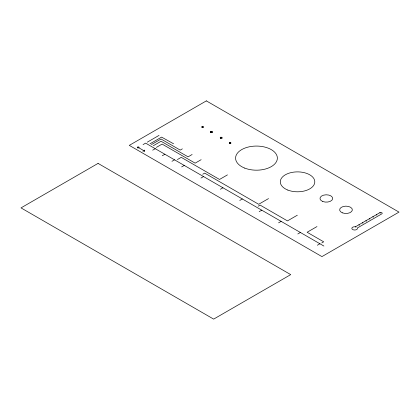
<?xml version="1.0" encoding="UTF-8"?>
<svg xmlns="http://www.w3.org/2000/svg" width="420" height="420" viewBox="0 0 420 420"><rect width="100%" height="100%" fill="white"/><g stroke="black" fill="none" stroke-linecap="round" stroke-linejoin="round"><path stroke-width="0.63" d="M143.052 144.617L145.619 143.131L323.888 246.052M147.268 142.186L159.049 135.387M150.034 143.782L161.595 137.109L173.565 143.766M151.431 144.59L161.065 139.025L180.217 150.087L182.364 148.848M153.358 145.703L161.065 141.251L188.071 156.844L192.145 154.492M156.324 147.409L162.099 144.076L195.143 163.154L201.143 159.689M152.691 150.181L155.264 148.701M201.92 127.397L203.28 126.614M162.304 155.731L164.871 154.245M210.32 132.704L212.494 131.455M171.969 161.311L174.536 159.826M177.387 159.574L181.241 157.348L219.534 179.456L227.456 174.883M220.379 138.196L221.991 137.261M181.676 166.913L184.244 165.433M229.425 143.362L230.78 142.579M202.771 174.232L204.697 173.119L258.673 204.278L268.522 198.592M200.965 178.054L203.532 176.568M220.374 189.257L222.941 187.777M239.768 200.456L242.335 198.97M258.174 206.215L260.101 205.102L287.464 220.899L297.318 215.213M259.182 211.664L261.755 210.178M278.565 222.852L281.132 221.372M297.812 233.966L300.384 232.486M316.985 226.569L307.13 232.255L323.699 241.82L321.772 242.933M317.342 245.238L319.909 243.758M355.394 226.81L379.796 212.725A1.412 0.814 0 0 1 381.791 212.725A1.412 0.814 0 0 1 381.791 213.875L357.389 227.966A2.825 1.628 0 0 1 354.905 230.008A2.825 1.628 0 0 1 351.85 228.244A2.825 1.628 0 0 1 355.394 226.81L356.034 227.183M142.8 151.127L144.617 151.127L144.617 150.077M379.796 212.725L380.436 213.092M376.31 214.736L376.95 215.108M372.824 216.746L373.464 217.119M369.338 218.762L369.978 219.13M365.852 220.773L366.492 221.146M201.873 126.604L203.306 127.433M210.326 131.481L212.436 132.699M220.211 137.193L222.107 138.285M229.457 142.527L230.853 143.335M362.366 222.789L363.006 223.157M358.88 224.8L359.52 225.172M138.836 147.793L144.617 151.127M98.065 163.396L21 207.89L213.654 319.116L290.719 274.627L98.065 163.396M206.346 100.884L129.281 145.373L321.935 256.604L399 212.111L206.346 100.884M137.739 147.872A0.908 0.525 0 0 0 139.104 147.42A0.908 0.525 0 0 0 137.739 146.963A0.908 0.525 0 0 0 137.739 147.872M229.756 143.283A0.724 0.42 0 0 0 230.885 142.963A0.724 0.42 0 0 0 229.845 142.559A0.724 0.42 0 0 0 229.756 143.283M220.658 138.175A0.908 0.525 0 0 0 222.07 137.776A0.908 0.525 0 0 0 220.768 137.267A0.908 0.525 0 0 0 220.658 138.175M202.178 127.36A0.724 0.42 0 0 0 203.311 127.045A0.724 0.42 0 0 0 202.267 126.635A0.724 0.42 0 0 0 202.178 127.36M342.442 212.856A6.358 3.67 0 0 0 352.343 210.079A6.358 3.67 0 0 0 343.224 206.514A6.358 3.67 0 0 0 342.442 212.856M322.77 201.5A6.358 3.67 0 0 0 332.677 198.723A6.358 3.67 0 0 0 323.558 195.158A6.358 3.67 0 0 0 322.77 201.5M287.868 190.087A17.257 9.965 0 0 0 314.753 182.548A17.257 9.965 0 0 0 290.005 172.877A17.257 9.965 0 0 0 287.868 190.087M244.766 168.116A20.89 12.059 0 0 0 277.31 158.986A20.89 12.059 0 0 0 247.349 147.278A20.89 12.059 0 0 0 244.766 168.116M210.872 132.526A0.908 0.525 0 0 0 212.289 132.132A0.908 0.525 0 0 0 210.987 131.623A0.908 0.525 0 0 0 210.872 132.526"/></g></svg>
